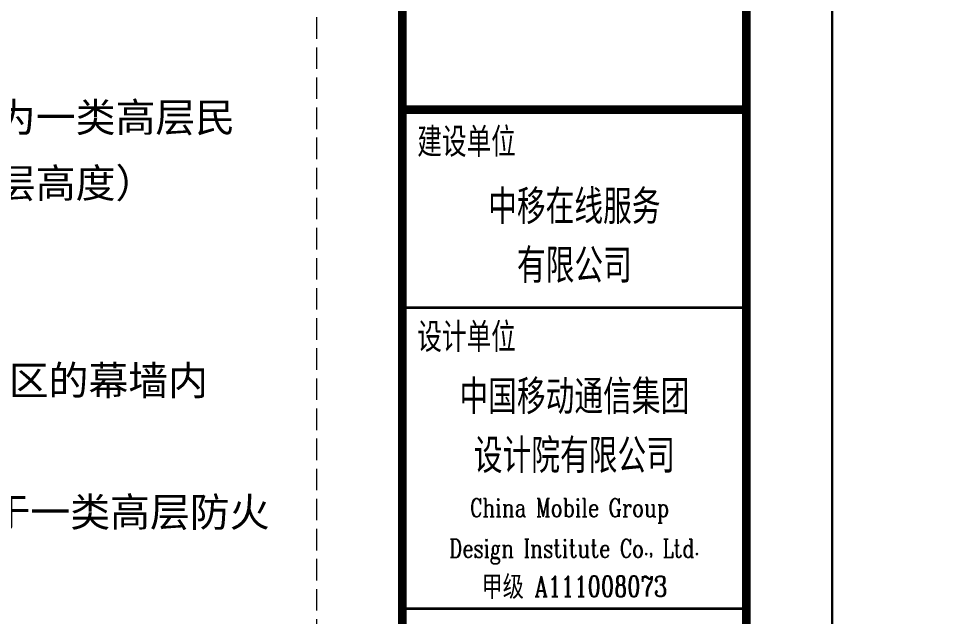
# Model space of a CAD drawing. Extents: x 1109697 to 1467097, y -139975 to 53891.
# Drawn here: x 1268430 to 1279122, y -51311 to -44354 of the extents above; entities that cross this region are included whole.
import ezdxf
from ezdxf.enums import TextEntityAlignment as Align

# ---------------------------------------------------------------- set-up
doc = ezdxf.new("R2010")
doc.units = 0
doc.header["$LTSCALE"] = 1000
doc.header["$MEASUREMENT"] = 0
doc.linetypes.add('DASH', pattern=[0.35, 0.25, -0.1])
doc.layers.add('PUB_TEXT', color=7, linetype='Continuous')
doc.layers.add('PUB_TITLE', color=4, linetype='Continuous')
doc.layers.add('不打印线', color=254, linetype='DASH', lineweight=0, plot=False)
doc.layers.add('图框', color=4, linetype='Continuous', lineweight=35)
doc.styles.add('-黑体', font='simhei.ttf', dxfattribs={"width": 0.8})
doc.styles.add('ST', font='')
doc.styles.add('TK', font='complex_.ttf', dxfattribs={"width": 0.75, "bigfont": 'china'})
doc.styles.get('ST').set_extended_font_data('NSimSun')

# ---------------------------------------------------------------- blocks, each defined once
blk = doc.blocks.new('图签01')
at = {"layer": '图框', "color": 4}
for p, q in [((1793883, 108165), (1797883, 108165)), ((1793883, 104665), (1797883, 104665))]:
    blk.add_line(p, q, dxfattribs=at)
at = {"layer": '图框', "linetype": 'Continuous', "const_width": 100}
blk.add_lwpolyline([(1793883, 110465), (1797883, 110465)], dxfattribs=at)
at = {"layer": '图框', "style": '-黑体', "width": 0.7}
for s, p in [('建设单位', (1794056, 109949)), ('设计单位', (1794056, 107680))]:
    blk.add_text(s, height=300, dxfattribs=at).set_placement(p)
for s, p in [('中移在线服务', (1795883, 109174)), ('有限公司', (1795883, 108489)), ('中国移动通信集团', (1795883, 106963)), ('设计院有限公司', (1795883, 106278))]:
    blk.add_text(s, height=350, dxfattribs=at).set_placement(p, align=Align.CENTER)
at = {"layer": '图框', "color": 4, "style": 'TK', "width": 0.75}
for s, height, p in [('China Mobile Group ', 213.33, (1795883, 105729)), ('Design Institute Co., Ltd.', 213.33, (1795883, 105256)), ('甲级 A111008073', 240, (1795883, 104802))]:
    blk.add_text(s, height=height, dxfattribs=at).set_placement(p, align=Align.CENTER)

msp = doc.modelspace()

# ---------------------------------------------------------------- linework, layer by layer
at = {"layer": 'PUB_TITLE'}
for points in [[(1193797, -74119), (1277897, -74119), (1277897, -14719), (1193797, -14719)], [(1277897, -74119), (1361997, -74119), (1361997, -14719), (1277897, -14719)]]:
    msp.add_lwpolyline(points, close=True, dxfattribs=at)
at = {"layer": 'PUB_TITLE', "const_width": 100}
msp.add_lwpolyline([(1196297, -73119), (1276897, -73119), (1276897, -15719), (1196297, -15719)], close=True, dxfattribs=at)
msp.add_lwpolyline([(1272897, -15719), (1272897, -73119)], dxfattribs=at)
at = {"layer": '不打印线'}
msp.add_lwpolyline([(1247697, -19141), (1271897, -19141), (1271897, -71971), (1247697, -71971)], close=True, dxfattribs=at)

# ---------------------------------------------------------------- block references
at = {"layer": 'PUB_TEXT'}
msp.add_blockref('图签01', (-520986, -155881), dxfattribs=at)

# ---------------------------------------------------------------- texts
at = {"layer": 'PUB_TEXT', "style": 'ST'}
for s, p in [('剪力墙结构，主要功能为综合办公楼，消防类别为一类高层民', (1258434, -45675)), ('层，建筑高度（从人员主入口室外地坪至屋面面层高度）', (1258434, -46440)), ('个防火分区，二层局部挑空，设置有防火墙、防火门与本层分隔，并在相邻防火分区的幕墙内', (1251629, -48735)), ('满足《建筑设计防火规范》关于一类高层防火', (1262080, -50265))]:
    msp.add_text(s, height=339.87, dxfattribs=at).set_placement(p)

doc.saveas('drawing.dxf')
